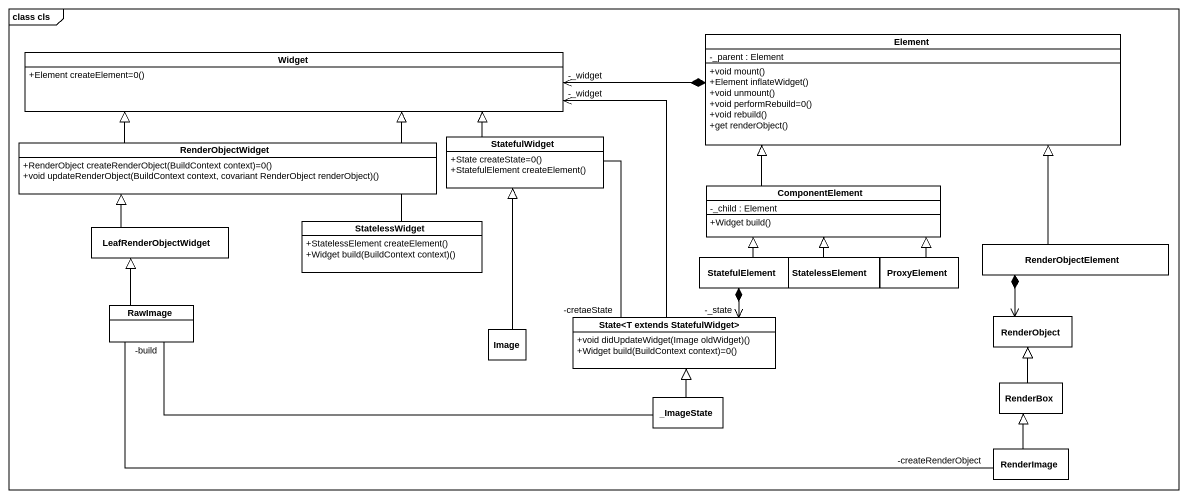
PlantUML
@startuml
mainframe class cls
hide circle
hide empty members
skinparam classAttributeIconSize 0
class Widget {
  +Element createElement=0()
}
class Element {
  -_parent : Element
  +void mount()
  +Element inflateWidget()
  +void unmount()
  +void performRebuild=0()
  +void rebuild()
  +get renderObject()
}
class RenderObjectWidget {
  +RenderObject createRenderObject(BuildContext context)=0()
  +void updateRenderObject(BuildContext context, covariant RenderObject renderObject)()
}
class StatefulWidget {
  +State createState=0()
  +StatefulElement createElement()
}
class ComponentElement {
  -_child : Element
  +Widget build()
}
class LeafRenderObjectWidget
class StatelessWidget {
  +StatelessElement createElement()
  +Widget build(BuildContext context)()
}
class RenderObjectElement
class StatefulElement
class StatelessElement
class ProxyElement
class RawImage
class "State<T extends StatefulWidget>" as State_T_extends {
  +void didUpdateWidget(Image oldWidget)()
  +Widget build(BuildContext context)=0()
}
class RenderObject
class Image
class "_ImageState" as ImageState
class RenderBox
class RenderImage
Element *-left-> "-_widget" Widget
RenderObjectWidget -up-|> Widget
StatefulWidget -left-|> Widget
StatefulWidget -- "-cretaeState" State_T_extends
ComponentElement -up-|> Element
LeafRenderObjectWidget -up-|> RenderObjectWidget
StatelessWidget -up-|> Widget
RenderObjectElement -up-|> Element
RenderObjectElement *--> RenderObject
StatefulElement -up-|> ComponentElement
StatefulElement *--> "-_state" State_T_extends
StatelessElement -up-|> ComponentElement
ProxyElement -up-|> ComponentElement
RawImage -up-|> LeafRenderObjectWidget
RawImage -right- "-createRenderObject" RenderImage
State_T_extends -up-> "-_widget" Widget
Image -up-|> StatefulWidget
ImageState -left- "-build" RawImage
ImageState -up-|> State_T_extends
RenderBox -up-|> RenderObject
RenderImage -up-|> RenderBox
@enduml
